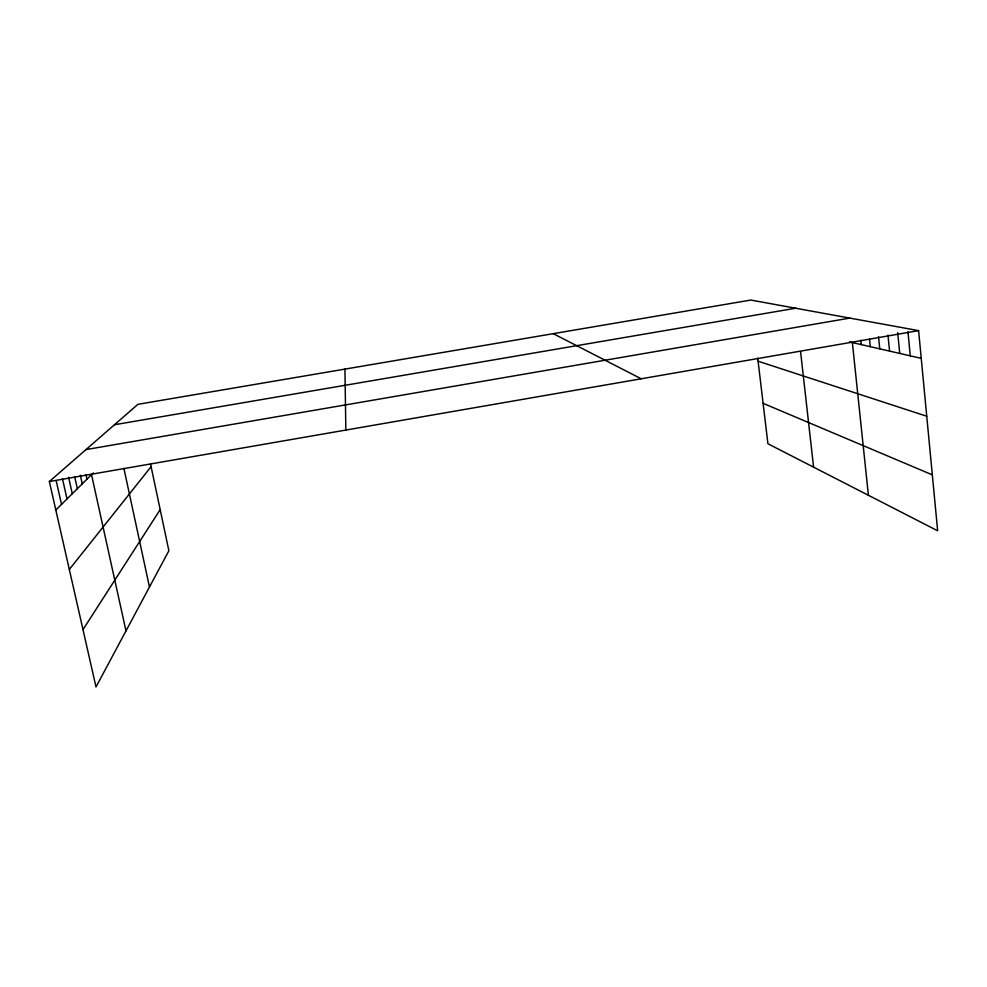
<?xml version="1.0" encoding="UTF-8"?>
<svg xmlns="http://www.w3.org/2000/svg" width="987" height="987" viewBox="0 0 987 987"><rect width="100%" height="100%" fill="white"/><g stroke="black" fill="none" stroke-linecap="round" stroke-linejoin="round"><path stroke-width="1.48" d="M82.994 629.607L160.178 509.613M69.324 569.462L151.097 466.678M55.827 510.032L93.271 472.933M150.505 463.878L168.876 550.758L96.01 686.94L49.35 481.533L137.909 404.325L750.811 300.06L918.601 330.633L937.65 530.784L767.923 443.743L757.732 358.158M49.35 481.533L918.601 330.633M114.48 424.743L795.67 308.228M85.98 449.591L849.795 318.098M849.523 341.921L921.241 358.367M758.09 361.217L926.744 416.243M763.111 403.338L932.333 474.858M553.263 333.668L641.229 378.786M56.21 480.829L61.527 504.369M68.596 477.264L72.285 493.71M62.465 478.732L67.017 498.941M80.329 475.191L82.254 483.84M74.741 476.931L77.368 488.688M91.52 474.673L125.991 630.915M85.968 474.673L86.967 479.176M123.918 468.48L149.469 587.031M800.568 351.594L813.596 467.159M852.361 342.575L868.4 495.264M869.547 339.232L870.312 346.684M860.726 340.194L861.182 344.599M878.541 336.727L879.762 348.855M887.967 335.074L889.571 351.101M897.689 332.656L899.737 353.432M907.941 331.657L910.285 355.851M344.932 369.101L345.845 430.061"/></g></svg>
